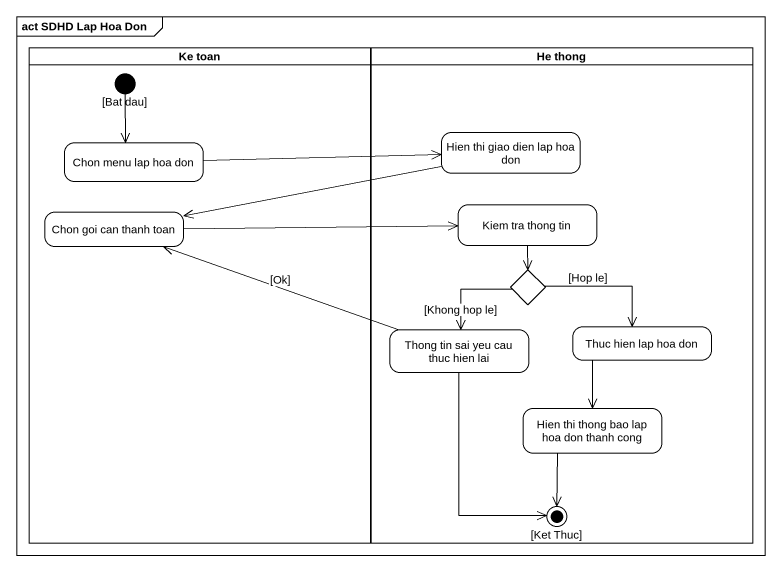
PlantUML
@startuml
mainframe act SDHD Lap Hoa Don
hide empty description
state "Ke toan" as Ke_toan <<partition>> {
  state "[Bat dau]" as Bat_dau <<start>>
  state "Chon menu lap hoa don" as Chon_menu_lap_hoa_don
  state "Chon goi can thanh toan" as Chon_goi_can_thanh_toan
}
state "He thong" as He_thong <<partition>> {
  state "Hien thi giao dien lap hoa don" as Hien_thi_giao_dien_lap_hoa
  state "Kiem tra thong tin" as Kiem_tra_thong_tin
  state choice1 <<choice>>
  state "Thong tin sai yeu cau thuc hien lai" as Thong_tin_sai_yeu_cau_thuc
  state "Thuc hien lap hoa don" as Thuc_hien_lap_hoa_don
  state "Hien thi thong bao lap hoa don thanh cong" as Hien_thi_thong_bao_lap_hoa
  state "[Ket Thuc]" as Ket_Thuc <<end>>
}
Bat_dau --> Chon_menu_lap_hoa_don
Chon_menu_lap_hoa_don -right-> Hien_thi_giao_dien_lap_hoa
Hien_thi_giao_dien_lap_hoa -left-> Chon_goi_can_thanh_toan
Chon_goi_can_thanh_toan -right-> Kiem_tra_thong_tin
Kiem_tra_thong_tin --> choice1
choice1 --> Thong_tin_sai_yeu_cau_thuc : [Khong hop le]
choice1 -right-> Thuc_hien_lap_hoa_don : [Hop le]
Thong_tin_sai_yeu_cau_thuc -left-> Chon_goi_can_thanh_toan : [Ok]
Thong_tin_sai_yeu_cau_thuc --> Ket_Thuc
Thuc_hien_lap_hoa_don --> Hien_thi_thong_bao_lap_hoa
Hien_thi_thong_bao_lap_hoa --> Ket_Thuc
@enduml
